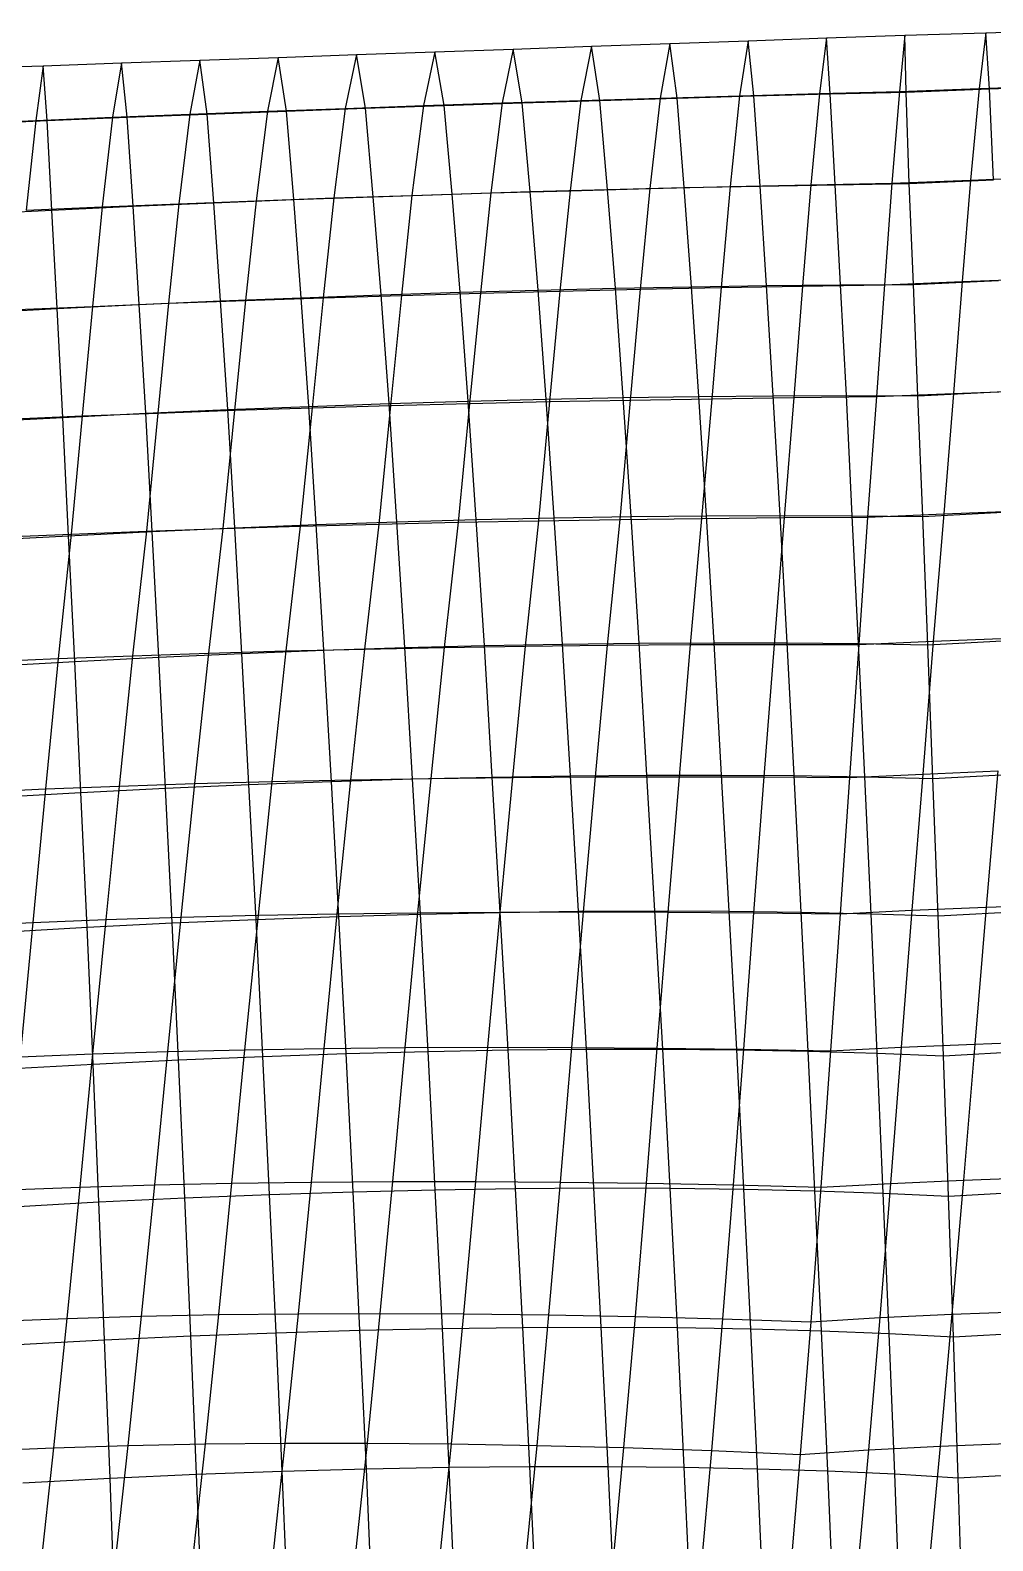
# Model space of a CAD drawing. Extents: x -429 to 429, y -1 to 209.
# Drawn here: x -229.87 to -208.65, y 172.69 to 205.98 of the extents above; entities that cross this region are included whole.
import ezdxf

# ---------------------------------------------------------------- set-up
doc = ezdxf.new("R2010")
doc.units = 0

msp = doc.modelspace()

# ---------------------------------------------------------------- linework, layer by layer
at = {"layer": 'default', "color": 5, "linetype": 'CONTINUOUS'}
for p, q in [((-214.042, 205.752, 44.95), (-212.316, 205.813, 44.135)), ((-212.316, 205.813, 44.135), (-212.47, 204.586, 43.876)), ((-212.316, 205.813, 44.135), (-210.59, 205.874, 43.32)), ((-210.59, 205.874, 43.32), (-210.705, 204.63, 43.146)), ((-210.59, 205.874, 43.32), (-210.705, 204.63, 43.146)), ((-210.59, 205.874, 43.32), (-208.8, 205.929, 42.584)), ((-208.8, 205.929, 42.584), (-208.951, 204.698, 42.322)), ((-208.8, 205.929, 42.584), (-207.01, 205.984, 41.848)), ((-224.399, 205.385, 49.84), (-222.673, 205.446, 49.025)), ((-222.673, 205.446, 49.025), (-222.92, 204.262, 48.587)), ((-222.673, 205.446, 49.025), (-220.947, 205.507, 48.21)), ((-220.947, 205.507, 48.21), (-221.196, 204.323, 47.763)), ((-220.947, 205.507, 48.21), (-219.221, 205.568, 47.395)), ((-219.221, 205.568, 47.395), (-219.464, 204.38, 46.954)), ((-219.221, 205.568, 47.395), (-217.495, 205.629, 46.58)), ((-217.495, 205.629, 46.58), (-217.726, 204.436, 46.161)), ((-217.495, 205.629, 46.58), (-215.768, 205.69, 45.765)), ((-215.768, 205.69, 45.765), (-215.981, 204.488, 45.384)), ((-215.768, 205.69, 45.765), (-214.042, 205.752, 44.95)), ((-214.042, 205.752, 44.95), (-214.229, 204.538, 44.622)), ((-231.304, 205.141, 53.101), (-229.577, 205.202, 52.286)), ((-229.577, 205.202, 52.286), (-229.743, 203.996, 52.035)), ((-229.577, 205.202, 52.286), (-227.851, 205.263, 51.47)), ((-227.851, 205.263, 51.47), (-228.049, 204.066, 51.15)), ((-227.851, 205.263, 51.47), (-226.125, 205.324, 50.655)), ((-226.125, 205.324, 50.655), (-226.347, 204.134, 50.281)), ((-226.125, 205.324, 50.655), (-224.399, 205.385, 49.84)), ((-224.399, 205.385, 49.84), (-224.637, 204.2, 49.426)), ((-208.951, 204.698, 42.322), (-207.19, 204.763, 41.513)), ((-219.464, 204.38, 46.954), (-217.726, 204.436, 46.161)), ((-217.726, 204.436, 46.161), (-217.966, 202.447, 45.776)), ((-217.726, 204.436, 46.161), (-215.981, 204.488, 45.384)), ((-215.981, 204.488, 45.384), (-216.208, 202.494, 45.022)), ((-215.981, 204.488, 45.384), (-214.229, 204.538, 44.622)), ((-214.229, 204.538, 44.622), (-214.439, 202.537, 44.292)), ((-214.229, 204.538, 44.622), (-212.47, 204.586, 43.876)), ((-212.47, 204.586, 43.876), (-212.66, 202.577, 43.589)), ((-212.47, 204.586, 43.876), (-210.705, 204.63, 43.146)), ((-210.705, 204.63, 43.146), (-210.871, 202.613, 42.912)), ((-210.705, 204.63, 43.146), (-210.871, 202.613, 42.912)), ((-210.705, 204.63, 43.146), (-208.951, 204.698, 42.322)), ((-208.951, 204.698, 42.322), (-209.14, 202.682, 42.033)), ((-228.049, 204.066, 51.15), (-226.347, 204.134, 50.281)), ((-226.347, 204.134, 50.281), (-226.588, 202.16, 49.927)), ((-226.347, 204.134, 50.281), (-224.637, 204.2, 49.426)), ((-224.637, 204.2, 49.426), (-224.888, 202.225, 49.047)), ((-224.637, 204.2, 49.426), (-222.92, 204.262, 48.587)), ((-222.92, 204.262, 48.587), (-223.175, 202.286, 48.192)), ((-222.92, 204.262, 48.587), (-221.196, 204.323, 47.763)), ((-221.196, 204.323, 47.763), (-221.45, 202.343, 47.361)), ((-221.196, 204.323, 47.763), (-219.464, 204.38, 46.954)), ((-219.464, 204.38, 46.954), (-219.714, 202.397, 46.556)), ((-231.43, 203.923, 52.935), (-229.743, 203.996, 52.035)), ((-229.743, 203.996, 52.035), (-229.951, 202.021, 51.76)), ((-229.743, 203.996, 52.035), (-228.049, 204.066, 51.15)), ((-228.049, 204.066, 51.15), (-228.276, 202.092, 50.831)), ((-219.714, 202.397, 46.556), (-217.966, 202.447, 45.776)), ((-217.966, 202.447, 45.776), (-218.188, 200.234, 45.445)), ((-217.966, 202.447, 45.776), (-216.208, 202.494, 45.022)), ((-216.208, 202.494, 45.022), (-216.419, 200.276, 44.708)), ((-216.208, 202.494, 45.022), (-214.439, 202.537, 44.292)), ((-214.439, 202.537, 44.292), (-214.637, 200.313, 44.004)), ((-214.439, 202.537, 44.292), (-212.66, 202.577, 43.589)), ((-212.66, 202.577, 43.589), (-212.842, 200.346, 43.334)), ((-212.66, 202.577, 43.589), (-210.871, 202.613, 42.912)), ((-210.871, 202.613, 42.912), (-211.036, 200.375, 42.698)), ((-210.871, 202.613, 42.912), (-211.036, 200.375, 42.698)), ((-210.871, 202.613, 42.912), (-209.14, 202.682, 42.033)), ((-209.14, 202.682, 42.033), (-209.322, 200.444, 41.777)), ((-209.14, 202.682, 42.033), (-207.397, 202.748, 41.179)), ((-228.276, 202.092, 50.831), (-226.588, 202.16, 49.927)), ((-226.588, 202.16, 49.927), (-226.814, 199.965, 49.622)), ((-226.588, 202.16, 49.927), (-224.888, 202.225, 49.047)), ((-224.888, 202.225, 49.047), (-225.12, 200.027, 48.722)), ((-224.888, 202.225, 49.047), (-223.175, 202.286, 48.192)), ((-223.175, 202.286, 48.192), (-223.41, 200.085, 47.854)), ((-223.175, 202.286, 48.192), (-221.45, 202.343, 47.361)), ((-221.45, 202.343, 47.361), (-221.684, 200.139, 47.018)), ((-221.45, 202.343, 47.361), (-219.714, 202.397, 46.556)), ((-219.714, 202.397, 46.556), (-219.943, 200.189, 46.215)), ((-229.951, 202.021, 51.76), (-228.276, 202.092, 50.831)), ((-228.276, 202.092, 50.831), (-228.491, 199.898, 50.554)), ((-211.036, 200.375, 42.698), (-209.322, 200.444, 41.777)), ((-209.322, 200.444, 41.777), (-209.516, 197.978, 41.512)), ((-209.322, 200.444, 41.777), (-207.592, 200.51, 40.887)), ((-223.41, 200.085, 47.854), (-221.684, 200.139, 47.018)), ((-221.684, 200.139, 47.018), (-221.924, 197.711, 46.678)), ((-221.684, 200.139, 47.018), (-219.943, 200.189, 46.215)), ((-219.943, 200.189, 46.215), (-220.179, 197.756, 45.877)), ((-219.943, 200.189, 46.215), (-218.188, 200.234, 45.445)), ((-218.188, 200.234, 45.445), (-218.417, 197.797, 45.115)), ((-218.188, 200.234, 45.445), (-216.419, 200.276, 44.708)), ((-216.419, 200.276, 44.708), (-216.638, 197.832, 44.393)), ((-216.419, 200.276, 44.708), (-214.637, 200.313, 44.004)), ((-214.637, 200.313, 44.004), (-214.844, 197.862, 43.711)), ((-214.637, 200.313, 44.004), (-212.842, 200.346, 43.334)), ((-212.842, 200.346, 43.334), (-213.035, 197.888, 43.07)), ((-212.842, 200.346, 43.334), (-211.036, 200.375, 42.698)), ((-211.036, 200.375, 42.698), (-211.214, 197.908, 42.47)), ((-211.036, 200.375, 42.698), (-211.214, 197.908, 42.47)), ((-230.151, 199.828, 51.517), (-228.491, 199.898, 50.554)), ((-228.491, 199.898, 50.554), (-228.717, 197.481, 50.272)), ((-228.491, 199.898, 50.554), (-226.814, 199.965, 49.622)), ((-226.814, 199.965, 49.622), (-227.049, 197.546, 49.317)), ((-226.814, 199.965, 49.622), (-225.12, 200.027, 48.722)), ((-225.12, 200.027, 48.722), (-225.36, 197.606, 48.399)), ((-225.12, 200.027, 48.722), (-223.41, 200.085, 47.854)), ((-223.41, 200.085, 47.854), (-223.652, 197.661, 47.519)), ((-220.179, 197.756, 45.877), (-218.417, 197.797, 45.115)), ((-218.417, 197.797, 45.115), (-218.661, 195.173, 44.764)), ((-218.417, 197.797, 45.115), (-216.638, 197.832, 44.393)), ((-216.638, 197.832, 44.393), (-216.872, 195.202, 44.057)), ((-216.638, 197.832, 44.393), (-214.844, 197.862, 43.711)), ((-214.844, 197.862, 43.711), (-215.066, 195.225, 43.398)), ((-214.844, 197.862, 43.711), (-213.035, 197.888, 43.07)), ((-213.035, 197.888, 43.07), (-213.243, 195.242, 42.786)), ((-213.035, 197.888, 43.07), (-211.214, 197.908, 42.47)), ((-211.214, 197.908, 42.47), (-211.406, 195.254, 42.222)), ((-211.214, 197.908, 42.47), (-211.406, 195.254, 42.222)), ((-211.214, 197.908, 42.47), (-209.516, 197.978, 41.512)), ((-209.516, 197.978, 41.512), (-209.725, 195.324, 41.227)), ((-209.516, 197.978, 41.512), (-207.797, 198.043, 40.591)), ((-230.364, 197.411, 51.265), (-228.717, 197.481, 50.272)), ((-228.717, 197.481, 50.272), (-228.96, 194.879, 49.972)), ((-228.717, 197.481, 50.272), (-227.049, 197.546, 49.317)), ((-227.049, 197.546, 49.317), (-227.301, 194.942, 48.992)), ((-227.049, 197.546, 49.317), (-225.36, 197.606, 48.399)), ((-225.36, 197.606, 48.399), (-225.618, 194.999, 48.056)), ((-225.36, 197.606, 48.399), (-223.652, 197.661, 47.519)), ((-223.652, 197.661, 47.519), (-223.911, 195.051, 47.165)), ((-223.652, 197.661, 47.519), (-221.924, 197.711, 46.678)), ((-221.924, 197.711, 46.678), (-222.182, 195.097, 46.318)), ((-221.924, 197.711, 46.678), (-220.179, 197.756, 45.877)), ((-220.179, 197.756, 45.877), (-220.431, 195.138, 45.518)), ((-222.182, 195.097, 46.318), (-220.431, 195.138, 45.518)), ((-220.431, 195.138, 45.518), (-220.739, 192.379, 45.04)), ((-220.431, 195.138, 45.518), (-218.661, 195.173, 44.764)), ((-218.661, 195.173, 44.764), (-218.955, 192.407, 44.303)), ((-218.661, 195.173, 44.764), (-216.872, 195.202, 44.057)), ((-216.872, 195.202, 44.057), (-217.146, 192.428, 43.627)), ((-216.872, 195.202, 44.057), (-215.066, 195.225, 43.398)), ((-215.066, 195.225, 43.398), (-215.317, 192.442, 43.013)), ((-215.066, 195.225, 43.398), (-213.243, 195.242, 42.786)), ((-213.243, 195.242, 42.786), (-213.469, 192.448, 42.461)), ((-213.243, 195.242, 42.786), (-211.406, 195.254, 42.222)), ((-211.406, 195.254, 42.222), (-211.604, 192.447, 41.972)), ((-211.406, 195.254, 42.222), (-211.604, 192.447, 41.972)), ((-211.406, 195.254, 42.222), (-209.725, 195.324, 41.227)), ((-209.725, 195.324, 41.227), (-209.959, 192.521, 40.904)), ((-209.725, 195.324, 41.227), (-208.019, 195.388, 40.275)), ((-230.593, 194.81, 50.995), (-228.96, 194.879, 49.972)), ((-228.96, 194.879, 49.972), (-229.246, 192.133, 49.606)), ((-228.96, 194.879, 49.972), (-227.301, 194.942, 48.992)), ((-227.301, 194.942, 48.992), (-227.607, 192.196, 48.579)), ((-227.301, 194.942, 48.992), (-225.618, 194.999, 48.056)), ((-225.618, 194.999, 48.056), (-225.935, 192.252, 47.608)), ((-225.618, 194.999, 48.056), (-223.911, 195.051, 47.165)), ((-223.911, 195.051, 47.165), (-224.232, 192.302, 46.693)), ((-223.911, 195.051, 47.165), (-222.182, 195.097, 46.318)), ((-222.182, 195.097, 46.318), (-222.499, 192.344, 45.837)), ((-217.146, 192.428, 43.627), (-215.317, 192.442, 43.013)), ((-215.317, 192.442, 43.013), (-215.563, 189.531, 42.648)), ((-215.317, 192.442, 43.013), (-213.469, 192.448, 42.461)), ((-213.469, 192.448, 42.461), (-213.694, 189.527, 42.147)), ((-213.469, 192.448, 42.461), (-211.604, 192.447, 41.972)), ((-211.604, 192.447, 41.972), (-211.807, 189.515, 41.72)), ((-211.604, 192.447, 41.972), (-211.807, 189.515, 41.72)), ((-211.604, 192.447, 41.972), (-209.959, 192.521, 40.904)), ((-209.959, 192.521, 40.904), (-210.193, 189.59, 40.592)), ((-209.959, 192.521, 40.904), (-208.279, 192.587, 39.891)), ((-230.85, 192.063, 50.689), (-229.246, 192.133, 49.606)), ((-229.246, 192.133, 49.606), (-229.527, 189.261, 49.261)), ((-229.246, 192.133, 49.606), (-227.607, 192.196, 48.579)), ((-227.607, 192.196, 48.579), (-227.904, 189.324, 48.194)), ((-227.607, 192.196, 48.579), (-225.935, 192.252, 47.608)), ((-225.935, 192.252, 47.608), (-226.241, 189.378, 47.193)), ((-225.935, 192.252, 47.608), (-224.232, 192.302, 46.693)), ((-224.232, 192.302, 46.693), (-224.54, 189.424, 46.258)), ((-224.232, 192.302, 46.693), (-222.499, 192.344, 45.837)), ((-222.499, 192.344, 45.837), (-222.803, 189.462, 45.393)), ((-222.499, 192.344, 45.837), (-220.739, 192.379, 45.04)), ((-220.739, 192.379, 45.04), (-221.035, 189.492, 44.599)), ((-220.739, 192.379, 45.04), (-218.955, 192.407, 44.303)), ((-218.955, 192.407, 44.303), (-219.236, 189.513, 43.875)), ((-218.955, 192.407, 44.303), (-217.146, 192.428, 43.627)), ((-217.146, 192.428, 43.627), (-217.412, 189.526, 43.225)), ((-224.54, 189.424, 46.258), (-222.803, 189.462, 45.393)), ((-222.803, 189.462, 45.393), (-223.103, 186.509, 44.964)), ((-222.803, 189.462, 45.393), (-221.035, 189.492, 44.599)), ((-221.035, 189.492, 44.599), (-221.325, 186.533, 44.17)), ((-221.035, 189.492, 44.599), (-219.236, 189.513, 43.875)), ((-219.236, 189.513, 43.875), (-219.515, 186.548, 43.459)), ((-219.236, 189.513, 43.875), (-217.412, 189.526, 43.225)), ((-217.412, 189.526, 43.225), (-217.674, 186.552, 42.832)), ((-217.412, 189.526, 43.225), (-215.563, 189.531, 42.648)), ((-215.563, 189.531, 42.648), (-215.808, 186.548, 42.289)), ((-215.563, 189.531, 42.648), (-213.694, 189.527, 42.147)), ((-213.694, 189.527, 42.147), (-213.92, 186.533, 41.833)), ((-213.694, 189.527, 42.147), (-211.807, 189.515, 41.72)), ((-211.807, 189.515, 41.72), (-212.015, 186.509, 41.464)), ((-211.807, 189.515, 41.72), (-212.015, 186.509, 41.464)), ((-211.807, 189.515, 41.72), (-210.193, 189.59, 40.592)), ((-210.193, 189.59, 40.592), (-210.429, 186.586, 40.281)), ((-210.193, 189.59, 40.592), (-208.535, 189.657, 39.528)), ((-208.535, 189.657, 39.528), (-208.792, 186.654, 39.172)), ((-231.107, 189.191, 50.393), (-229.527, 189.261, 49.261)), ((-229.527, 189.261, 49.261), (-229.808, 186.318, 48.922)), ((-229.527, 189.261, 49.261), (-227.904, 189.324, 48.194)), ((-227.904, 189.324, 48.194), (-228.2, 186.38, 47.819)), ((-227.904, 189.324, 48.194), (-226.241, 189.378, 47.193)), ((-226.241, 189.378, 47.193), (-226.544, 186.432, 46.79)), ((-226.241, 189.378, 47.193), (-224.54, 189.424, 46.258)), ((-224.54, 189.424, 46.258), (-224.844, 186.476, 45.837)), ((-226.544, 186.432, 46.79), (-224.844, 186.476, 45.837)), ((-224.844, 186.476, 45.837), (-225.139, 183.512, 45.436)), ((-224.844, 186.476, 45.837), (-223.103, 186.509, 44.964)), ((-223.103, 186.509, 44.964), (-223.394, 183.542, 44.555)), ((-223.103, 186.509, 44.964), (-221.325, 186.533, 44.17)), ((-221.325, 186.533, 44.17), (-221.608, 183.56, 43.762)), ((-221.325, 186.533, 44.17), (-219.515, 186.548, 43.459)), ((-219.515, 186.548, 43.459), (-219.785, 183.567, 43.061)), ((-219.515, 186.548, 43.459), (-217.674, 186.552, 42.832)), ((-217.674, 186.552, 42.832), (-217.931, 183.564, 42.453)), ((-217.674, 186.552, 42.832), (-215.808, 186.548, 42.289)), ((-215.808, 186.548, 42.289), (-216.05, 183.549, 41.939)), ((-215.808, 186.548, 42.289), (-213.92, 186.533, 41.833)), ((-213.92, 186.533, 41.833), (-214.146, 183.524, 41.521)), ((-213.92, 186.533, 41.833), (-212.015, 186.509, 41.464)), ((-212.015, 186.509, 41.464), (-212.226, 183.487, 41.2)), ((-212.015, 186.509, 41.464), (-212.226, 183.487, 41.2)), ((-212.015, 186.509, 41.464), (-210.429, 186.586, 40.281)), ((-210.429, 186.586, 40.281), (-210.665, 183.567, 39.972)), ((-210.429, 186.586, 40.281), (-208.792, 186.654, 39.172)), ((-208.792, 186.654, 39.172), (-209.045, 183.637, 38.824)), ((-208.792, 186.654, 39.172), (-207.107, 186.714, 38.138)), ((-231.365, 186.247, 50.098), (-229.808, 186.318, 48.922)), ((-229.808, 186.318, 48.922), (-230.085, 183.36, 48.592)), ((-229.808, 186.318, 48.922), (-228.2, 186.38, 47.819)), ((-228.2, 186.38, 47.819), (-228.489, 183.422, 47.458)), ((-228.2, 186.38, 47.819), (-226.544, 186.432, 46.79)), ((-226.544, 186.432, 46.79), (-226.839, 183.472, 46.405)), ((-228.489, 183.422, 47.458), (-226.839, 183.472, 46.405)), ((-226.839, 183.472, 46.405), (-227.125, 180.534, 46.034)), ((-226.839, 183.472, 46.405), (-225.139, 183.512, 45.436)), ((-225.139, 183.512, 45.436), (-225.425, 180.571, 45.052)), ((-225.139, 183.512, 45.436), (-223.394, 183.542, 44.555)), ((-223.394, 183.542, 44.555), (-223.675, 180.596, 44.164)), ((-223.394, 183.542, 44.555), (-221.608, 183.56, 43.762)), ((-221.608, 183.56, 43.762), (-221.881, 180.608, 43.371)), ((-221.608, 183.56, 43.762), (-219.785, 183.567, 43.061)), ((-219.785, 183.567, 43.061), (-220.049, 180.608, 42.678)), ((-219.785, 183.567, 43.061), (-217.931, 183.564, 42.453)), ((-217.931, 183.564, 42.453), (-218.183, 180.596, 42.085)), ((-217.931, 183.564, 42.453), (-216.05, 183.549, 41.939)), ((-216.05, 183.549, 41.939), (-216.289, 180.571, 41.594)), ((-216.05, 183.549, 41.939), (-214.146, 183.524, 41.521)), ((-214.146, 183.524, 41.521), (-214.373, 180.534, 41.208)), ((-214.146, 183.524, 41.521), (-212.226, 183.487, 41.2)), ((-212.226, 183.487, 41.2), (-212.441, 180.484, 40.926)), ((-212.226, 183.487, 41.2), (-212.441, 180.484, 40.926)), ((-212.226, 183.487, 41.2), (-210.665, 183.567, 39.972)), ((-210.665, 183.567, 39.972), (-210.9, 180.568, 39.661)), ((-210.665, 183.567, 39.972), (-209.045, 183.637, 38.824)), ((-209.045, 183.637, 38.824), (-209.294, 180.639, 38.481)), ((-209.045, 183.637, 38.824), (-207.37, 183.696, 37.758)), ((-230.085, 183.36, 48.592), (-228.489, 183.422, 47.458)), ((-228.489, 183.422, 47.458), (-228.771, 180.484, 47.106)), ((-230.358, 180.423, 48.266), (-228.771, 180.484, 47.106)), ((-228.771, 180.484, 47.106), (-229.059, 177.59, 46.742)), ((-228.771, 180.484, 47.106), (-227.125, 180.534, 46.034)), ((-227.125, 180.534, 46.034), (-227.416, 177.639, 45.65)), ((-227.125, 180.534, 46.034), (-225.425, 180.571, 45.052)), ((-225.425, 180.571, 45.052), (-225.715, 177.674, 44.655)), ((-225.425, 180.571, 45.052), (-223.675, 180.596, 44.164)), ((-223.675, 180.596, 44.164), (-223.961, 177.695, 43.76)), ((-223.675, 180.596, 44.164), (-221.881, 180.608, 43.371)), ((-221.881, 180.608, 43.371), (-222.159, 177.701, 42.968)), ((-221.881, 180.608, 43.371), (-220.049, 180.608, 42.678)), ((-220.049, 180.608, 42.678), (-220.317, 177.693, 42.281)), ((-220.049, 180.608, 42.678), (-218.183, 180.596, 42.085)), ((-218.183, 180.596, 42.085), (-218.44, 177.671, 41.703)), ((-218.183, 180.596, 42.085), (-216.289, 180.571, 41.594)), ((-216.289, 180.571, 41.594), (-216.534, 177.635, 41.235)), ((-216.289, 180.571, 41.594), (-214.373, 180.534, 41.208)), ((-214.373, 180.534, 41.208), (-214.606, 177.584, 40.878)), ((-214.373, 180.534, 41.208), (-212.441, 180.484, 40.926)), ((-212.441, 180.484, 40.926), (-212.662, 177.519, 40.634)), ((-212.441, 180.484, 40.926), (-212.662, 177.519, 40.634)), ((-212.441, 180.484, 40.926), (-210.9, 180.568, 39.661)), ((-210.9, 180.568, 39.661), (-211.141, 177.609, 39.333)), ((-210.9, 180.568, 39.661), (-209.294, 180.639, 38.481)), ((-209.294, 180.639, 38.481), (-209.548, 177.684, 38.123)), ((-209.294, 180.639, 38.481), (-207.627, 180.699, 37.389)), ((-230.637, 177.527, 47.926), (-229.059, 177.59, 46.742)), ((-229.059, 177.59, 46.742), (-229.35, 174.741, 46.363)), ((-229.059, 177.59, 46.742), (-227.416, 177.639, 45.65)), ((-227.416, 177.639, 45.65), (-227.71, 174.791, 45.254)), ((-227.416, 177.639, 45.65), (-225.715, 177.674, 44.655)), ((-225.715, 177.674, 44.655), (-226.008, 174.825, 44.247)), ((-225.715, 177.674, 44.655), (-223.961, 177.695, 43.76)), ((-223.961, 177.695, 43.76), (-224.249, 174.842, 43.346)), ((-223.961, 177.695, 43.76), (-222.159, 177.701, 42.968)), ((-222.159, 177.701, 42.968), (-222.44, 174.842, 42.554)), ((-222.159, 177.701, 42.968), (-220.317, 177.693, 42.281)), ((-220.317, 177.693, 42.281), (-220.589, 174.826, 41.873)), ((-220.317, 177.693, 42.281), (-218.44, 177.671, 41.703)), ((-218.44, 177.671, 41.703), (-218.701, 174.793, 41.307)), ((-218.44, 177.671, 41.703), (-216.534, 177.635, 41.235)), ((-216.534, 177.635, 41.235), (-216.785, 174.743, 40.858)), ((-216.534, 177.635, 41.235), (-214.606, 177.584, 40.878)), ((-214.606, 177.584, 40.878), (-214.847, 174.677, 40.527)), ((-214.606, 177.584, 40.878), (-212.662, 177.519, 40.634)), ((-212.662, 177.519, 40.634), (-212.894, 174.595, 40.316)), ((-212.662, 177.519, 40.634), (-212.894, 174.595, 40.316)), ((-212.662, 177.519, 40.634), (-211.141, 177.609, 39.333)), ((-211.141, 177.609, 39.333), (-211.389, 174.693, 38.985)), ((-211.141, 177.609, 39.333), (-209.548, 177.684, 38.123)), ((-209.548, 177.684, 38.123), (-209.807, 174.775, 37.747)), ((-209.548, 177.684, 38.123), (-207.889, 177.747, 37.006)), ((-227.71, 174.791, 45.254), (-226.008, 174.825, 44.247)), ((-226.008, 174.825, 44.247), (-226.317, 172.006, 43.806)), ((-226.008, 174.825, 44.247), (-224.249, 174.842, 43.346)), ((-224.249, 174.842, 43.346), (-224.553, 172.019, 42.898)), ((-224.249, 174.842, 43.346), (-222.44, 174.842, 42.554)), ((-222.44, 174.842, 42.554), (-222.737, 172.013, 42.105)), ((-222.44, 174.842, 42.554), (-220.589, 174.826, 41.873)), ((-220.589, 174.826, 41.873), (-220.876, 171.988, 41.431)), ((-220.589, 174.826, 41.873), (-218.701, 174.793, 41.307)), ((-209.807, 174.775, 37.747), (-208.155, 174.841, 36.608)), ((-230.921, 174.675, 47.57), (-229.35, 174.741, 46.363)), ((-229.35, 174.741, 46.363), (-229.659, 171.921, 45.951)), ((-229.35, 174.741, 46.363), (-227.71, 174.791, 45.254)), ((-227.71, 174.791, 45.254), (-228.021, 171.973, 44.825)), ((-218.701, 174.793, 41.307), (-218.978, 171.943, 40.877)), ((-218.701, 174.793, 41.307), (-216.785, 174.743, 40.858)), ((-216.785, 174.743, 40.858), (-217.05, 171.879, 40.446)), ((-216.785, 174.743, 40.858), (-214.847, 174.677, 40.527)), ((-214.847, 174.677, 40.527), (-215.102, 171.796, 40.141)), ((-214.847, 174.677, 40.527), (-212.894, 174.595, 40.316)), ((-212.894, 174.595, 40.316), (-213.14, 171.695, 39.962)), ((-212.894, 174.595, 40.316), (-213.14, 171.695, 39.962)), ((-212.894, 174.595, 40.316), (-211.389, 174.693, 38.985)), ((-211.389, 174.693, 38.985), (-211.652, 171.803, 38.601)), ((-211.389, 174.693, 38.985), (-209.807, 174.775, 37.747)), ((-209.807, 174.775, 37.747), (-210.082, 171.893, 37.337))]:
    msp.add_line(p, q, dxfattribs=at)
at = {"layer": 'default', "color": 3, "linetype": 'CONTINUOUS'}
for p, q in [((-214.042, 205.752, 44.95), (-212.316, 205.813, 44.135)), ((-212.316, 205.813, 44.135), (-210.59, 205.874, 43.32)), ((-212.23, 204.581, 44.408), (-212.316, 205.813, 44.135)), ((-210.59, 205.874, 43.32), (-208.8, 205.929, 42.584)), ((-210.559, 204.622, 43.483), (-210.59, 205.874, 43.32)), ((-210.559, 204.622, 43.483), (-210.59, 205.874, 43.32)), ((-208.8, 205.929, 42.584), (-207.01, 205.984, 41.848)), ((-208.724, 204.694, 42.864), (-208.8, 205.929, 42.584)), ((-224.399, 205.385, 49.84), (-222.673, 205.446, 49.025)), ((-222.673, 205.446, 49.025), (-220.947, 205.507, 48.21)), ((-222.475, 204.265, 49.541), (-222.673, 205.446, 49.025)), ((-220.947, 205.507, 48.21), (-219.221, 205.568, 47.395)), ((-220.743, 204.326, 48.736), (-220.947, 205.507, 48.21)), ((-219.221, 205.568, 47.395), (-217.495, 205.629, 46.58)), ((-219.02, 204.383, 47.911), (-219.221, 205.568, 47.395)), ((-217.495, 205.629, 46.58), (-215.768, 205.69, 45.765)), ((-217.307, 204.437, 47.065), (-217.495, 205.629, 46.58)), ((-215.768, 205.69, 45.765), (-214.042, 205.752, 44.95)), ((-215.605, 204.489, 46.199), (-215.768, 205.69, 45.765)), ((-213.912, 204.536, 45.314), (-214.042, 205.752, 44.95)), ((-231.304, 205.141, 53.101), (-229.577, 205.202, 52.286)), ((-229.577, 205.202, 52.286), (-227.851, 205.263, 51.47)), ((-229.494, 203.991, 52.556), (-229.577, 205.202, 52.286)), ((-227.851, 205.263, 51.47), (-226.125, 205.324, 50.655)), ((-227.726, 204.064, 51.834), (-227.851, 205.263, 51.47)), ((-226.125, 205.324, 50.655), (-224.399, 205.385, 49.84)), ((-225.967, 204.134, 51.09), (-226.125, 205.324, 50.655)), ((-224.216, 204.201, 50.326), (-224.399, 205.385, 49.84)), ((-208.724, 204.694, 42.864), (-206.897, 204.762, 42.224)), ((-219.02, 204.383, 47.911), (-217.307, 204.437, 47.065)), ((-217.307, 204.437, 47.065), (-215.605, 204.489, 46.199)), ((-217.138, 202.473, 47.566), (-217.307, 204.437, 47.065)), ((-215.605, 204.489, 46.199), (-213.912, 204.536, 45.314)), ((-215.449, 202.514, 46.67), (-215.605, 204.489, 46.199)), ((-213.912, 204.536, 45.314), (-212.23, 204.581, 44.408)), ((-213.778, 202.549, 45.741), (-213.912, 204.536, 45.314)), ((-212.23, 204.581, 44.408), (-210.559, 204.622, 43.483)), ((-212.125, 202.579, 44.781), (-212.23, 204.581, 44.408)), ((-210.559, 204.622, 43.483), (-208.724, 204.694, 42.864)), ((-210.49, 202.602, 43.791), (-210.559, 204.622, 43.483)), ((-210.49, 202.602, 43.791), (-210.559, 204.622, 43.483)), ((-208.631, 202.685, 43.245), (-208.724, 204.694, 42.864)), ((-227.726, 204.064, 51.834), (-225.967, 204.134, 51.09)), ((-225.967, 204.134, 51.09), (-224.216, 204.201, 50.326)), ((-225.82, 202.179, 51.56), (-225.967, 204.134, 51.09)), ((-224.216, 204.201, 50.326), (-222.475, 204.265, 49.541)), ((-224.053, 202.25, 50.827), (-224.216, 204.201, 50.326)), ((-222.475, 204.265, 49.541), (-220.743, 204.326, 48.736)), ((-222.302, 202.314, 50.061), (-222.475, 204.265, 49.541)), ((-220.743, 204.326, 48.736), (-219.02, 204.383, 47.911)), ((-220.565, 202.373, 49.262), (-220.743, 204.326, 48.736)), ((-218.843, 202.426, 48.43), (-219.02, 204.383, 47.911)), ((-231.27, 203.914, 53.258), (-229.494, 203.991, 52.556)), ((-229.494, 203.991, 52.556), (-227.726, 204.064, 51.834)), ((-229.392, 202.021, 52.924), (-229.494, 203.991, 52.556)), ((-227.599, 202.103, 52.259), (-227.726, 204.064, 51.834)), ((-218.843, 202.426, 48.43), (-217.138, 202.473, 47.566)), ((-217.138, 202.473, 47.566), (-215.449, 202.514, 46.67)), ((-216.967, 200.298, 48.09), (-217.138, 202.473, 47.566)), ((-215.449, 202.514, 46.67), (-213.778, 202.549, 45.741)), ((-215.289, 200.33, 47.17), (-215.449, 202.514, 46.67)), ((-213.778, 202.549, 45.741), (-212.125, 202.579, 44.781)), ((-213.634, 200.354, 46.209), (-213.778, 202.549, 45.741)), ((-212.125, 202.579, 44.781), (-210.49, 202.602, 43.791)), ((-212.003, 200.37, 45.208), (-212.125, 202.579, 44.781)), ((-210.49, 202.602, 43.791), (-208.631, 202.685, 43.245)), ((-210.398, 200.378, 44.168), (-210.49, 202.602, 43.791)), ((-210.398, 200.378, 44.168), (-210.49, 202.602, 43.791)), ((-229.392, 202.021, 52.924), (-227.599, 202.103, 52.259)), ((-227.599, 202.103, 52.259), (-225.82, 202.179, 51.56)), ((-227.462, 199.936, 52.723), (-227.599, 202.103, 52.259)), ((-225.82, 202.179, 51.56), (-224.053, 202.25, 50.827)), ((-225.667, 200.016, 52.059), (-225.82, 202.179, 51.56)), ((-224.053, 202.25, 50.827), (-222.302, 202.314, 50.061)), ((-223.89, 200.089, 51.351), (-224.053, 202.25, 50.827)), ((-222.302, 202.314, 50.061), (-220.565, 202.373, 49.262)), ((-222.13, 200.153, 50.6), (-222.302, 202.314, 50.061)), ((-220.565, 202.373, 49.262), (-218.843, 202.426, 48.43)), ((-220.389, 200.209, 49.805), (-220.565, 202.373, 49.262)), ((-218.667, 200.257, 48.969), (-218.843, 202.426, 48.43)), ((-231.196, 201.933, 53.555), (-229.392, 202.021, 52.924)), ((-229.272, 199.849, 53.343), (-229.392, 202.021, 52.924)), ((-210.398, 200.378, 44.168), (-208.521, 200.47, 43.679)), ((-223.89, 200.089, 51.351), (-222.13, 200.153, 50.6)), ((-222.13, 200.153, 50.6), (-220.389, 200.209, 49.805)), ((-221.956, 197.756, 51.157), (-222.13, 200.153, 50.6)), ((-220.389, 200.209, 49.805), (-218.667, 200.257, 48.969)), ((-220.211, 197.809, 50.367), (-220.389, 200.209, 49.805)), ((-218.667, 200.257, 48.969), (-216.967, 200.298, 48.09)), ((-218.49, 197.852, 49.525), (-218.667, 200.257, 48.969)), ((-216.967, 200.298, 48.09), (-215.289, 200.33, 47.17)), ((-216.794, 197.886, 48.634), (-216.967, 200.298, 48.09)), ((-215.289, 200.33, 47.17), (-213.634, 200.354, 46.209)), ((-215.126, 197.911, 47.693), (-215.289, 200.33, 47.17)), ((-213.634, 200.354, 46.209), (-212.003, 200.37, 45.208)), ((-213.486, 197.926, 46.703), (-213.634, 200.354, 46.209)), ((-212.003, 200.37, 45.208), (-210.398, 200.378, 44.168)), ((-211.876, 197.932, 45.665), (-212.003, 200.37, 45.208)), ((-210.297, 197.928, 44.58), (-210.398, 200.378, 44.168)), ((-210.297, 197.928, 44.58), (-210.398, 200.378, 44.168)), ((-231.096, 199.753, 53.918), (-229.272, 199.849, 53.343)), ((-229.272, 199.849, 53.343), (-227.462, 199.936, 52.723)), ((-229.146, 197.45, 53.792), (-229.272, 199.849, 53.343)), ((-227.462, 199.936, 52.723), (-225.667, 200.016, 52.059)), ((-227.32, 197.54, 53.213), (-227.462, 199.936, 52.723)), ((-225.667, 200.016, 52.059), (-223.89, 200.089, 51.351)), ((-225.512, 197.621, 52.58), (-225.667, 200.016, 52.059)), ((-223.724, 197.693, 51.895), (-223.89, 200.089, 51.351)), ((-221.956, 197.756, 51.157), (-220.211, 197.809, 50.367)), ((-220.211, 197.809, 50.367), (-218.49, 197.852, 49.525)), ((-220.034, 195.197, 50.939), (-220.211, 197.809, 50.367)), ((-218.49, 197.852, 49.525), (-216.794, 197.886, 48.634)), ((-218.313, 195.236, 50.094), (-218.49, 197.852, 49.525)), ((-216.794, 197.886, 48.634), (-215.126, 197.911, 47.693)), ((-216.621, 195.264, 49.19), (-216.794, 197.886, 48.634)), ((-215.126, 197.911, 47.693), (-213.486, 197.926, 46.703)), ((-214.961, 195.281, 48.23), (-215.126, 197.911, 47.693)), ((-213.486, 197.926, 46.703), (-211.876, 197.932, 45.665)), ((-213.335, 195.287, 47.213), (-213.486, 197.926, 46.703)), ((-211.876, 197.932, 45.665), (-210.297, 197.928, 44.58)), ((-211.745, 195.282, 46.142), (-211.876, 197.932, 45.665)), ((-210.297, 197.928, 44.58), (-208.406, 198.024, 44.144)), ((-210.193, 195.266, 45.017), (-210.297, 197.928, 44.58)), ((-210.193, 195.266, 45.017), (-210.297, 197.928, 44.58)), ((-230.987, 197.351, 54.316), (-229.146, 197.45, 53.792)), ((-229.146, 197.45, 53.792), (-227.32, 197.54, 53.213)), ((-229.018, 194.843, 54.259), (-229.146, 197.45, 53.792)), ((-227.32, 197.54, 53.213), (-225.512, 197.621, 52.58)), ((-227.178, 194.935, 53.719), (-227.32, 197.54, 53.213)), ((-225.512, 197.621, 52.58), (-223.724, 197.693, 51.895)), ((-225.358, 195.017, 53.116), (-225.512, 197.621, 52.58)), ((-223.724, 197.693, 51.895), (-221.956, 197.756, 51.157)), ((-223.559, 195.088, 52.451), (-223.724, 197.693, 51.895)), ((-221.784, 195.148, 51.725), (-221.956, 197.756, 51.157)), ((-223.559, 195.088, 52.451), (-221.784, 195.148, 51.725)), ((-221.784, 195.148, 51.725), (-220.034, 195.197, 50.939)), ((-221.609, 192.375, 52.313), (-221.784, 195.148, 51.725)), ((-220.034, 195.197, 50.939), (-218.313, 195.236, 50.094)), ((-219.855, 192.421, 51.53), (-220.034, 195.197, 50.939)), ((-218.313, 195.236, 50.094), (-216.621, 195.264, 49.19)), ((-218.133, 192.454, 50.681), (-218.313, 195.236, 50.094)), ((-216.621, 195.264, 49.19), (-214.961, 195.281, 48.23)), ((-216.445, 192.475, 49.766), (-216.621, 195.264, 49.19)), ((-214.961, 195.281, 48.23), (-213.335, 195.287, 47.213)), ((-214.793, 192.484, 48.787), (-214.961, 195.281, 48.23)), ((-213.335, 195.287, 47.213), (-211.745, 195.282, 46.142)), ((-213.18, 192.481, 47.746), (-213.335, 195.287, 47.213)), ((-211.745, 195.282, 46.142), (-210.193, 195.266, 45.017)), ((-211.609, 192.466, 46.643), (-211.745, 195.282, 46.142)), ((-210.193, 195.266, 45.017), (-208.288, 195.366, 44.629)), ((-210.082, 192.438, 45.481), (-210.193, 195.266, 45.017)), ((-210.082, 192.438, 45.481), (-210.193, 195.266, 45.017)), ((-230.874, 194.741, 54.737), (-229.018, 194.843, 54.259)), ((-229.018, 194.843, 54.259), (-227.178, 194.935, 53.719)), ((-228.884, 192.073, 54.752), (-229.018, 194.843, 54.259)), ((-227.178, 194.935, 53.719), (-225.358, 195.017, 53.116)), ((-227.032, 192.166, 54.248), (-227.178, 194.935, 53.719)), ((-225.358, 195.017, 53.116), (-223.559, 195.088, 52.451)), ((-225.2, 192.248, 53.672), (-225.358, 195.017, 53.116)), ((-223.391, 192.318, 53.027), (-223.559, 195.088, 52.451)), ((-219.855, 192.421, 51.53), (-218.133, 192.454, 50.681)), ((-218.133, 192.454, 50.681), (-216.445, 192.475, 49.766)), ((-217.955, 189.551, 51.273), (-218.133, 192.454, 50.681)), ((-216.445, 192.475, 49.766), (-214.793, 192.484, 48.787)), ((-216.27, 189.566, 50.348), (-216.445, 192.475, 49.766)), ((-214.793, 192.484, 48.787), (-213.18, 192.481, 47.746)), ((-214.625, 189.567, 49.353), (-214.793, 192.484, 48.787)), ((-213.18, 192.481, 47.746), (-211.609, 192.466, 46.643)), ((-213.025, 189.555, 48.289), (-213.18, 192.481, 47.746)), ((-211.609, 192.466, 46.643), (-210.082, 192.438, 45.481)), ((-211.471, 189.53, 47.158), (-211.609, 192.466, 46.643)), ((-210.082, 192.438, 45.481), (-208.166, 192.541, 45.139)), ((-228.884, 192.073, 54.752), (-227.032, 192.166, 54.248)), ((-227.032, 192.166, 54.248), (-225.2, 192.248, 53.672)), ((-226.885, 189.279, 54.786), (-227.032, 192.166, 54.248)), ((-225.2, 192.248, 53.672), (-223.391, 192.318, 53.027)), ((-225.043, 189.359, 54.236), (-225.2, 192.248, 53.672)), ((-223.391, 192.318, 53.027), (-221.609, 192.375, 52.313)), ((-223.226, 189.427, 53.609), (-223.391, 192.318, 53.027)), ((-221.609, 192.375, 52.313), (-219.855, 192.421, 51.53)), ((-221.437, 189.482, 52.905), (-221.609, 192.375, 52.313)), ((-219.679, 189.523, 52.126), (-219.855, 192.421, 51.53)), ((-209.967, 189.491, 45.964), (-210.082, 192.438, 45.481)), ((-209.967, 189.491, 45.964), (-210.082, 192.438, 45.481)), ((-230.754, 191.968, 55.185), (-228.884, 192.073, 54.752)), ((-228.749, 189.185, 55.258), (-228.884, 192.073, 54.752)), ((-223.226, 189.427, 53.609), (-221.437, 189.482, 52.905)), ((-221.437, 189.482, 52.905), (-219.679, 189.523, 52.126)), ((-221.265, 186.504, 53.501), (-221.437, 189.482, 52.905)), ((-219.679, 189.523, 52.126), (-217.955, 189.551, 51.273)), ((-219.503, 186.541, 52.725), (-219.679, 189.523, 52.126)), ((-217.955, 189.551, 51.273), (-216.27, 189.566, 50.348)), ((-217.778, 186.564, 51.869), (-217.955, 189.551, 51.273)), ((-216.27, 189.566, 50.348), (-214.625, 189.567, 49.353)), ((-216.095, 186.572, 50.934), (-216.27, 189.566, 50.348)), ((-214.625, 189.567, 49.353), (-213.025, 189.555, 48.289)), ((-214.458, 186.566, 49.923), (-214.625, 189.567, 49.353)), ((-213.025, 189.555, 48.289), (-211.471, 189.53, 47.158)), ((-212.869, 186.545, 48.838), (-213.025, 189.555, 48.289)), ((-211.471, 189.53, 47.158), (-209.967, 189.491, 45.964)), ((-211.332, 186.51, 47.68), (-211.471, 189.53, 47.158)), ((-209.967, 189.491, 45.964), (-208.042, 189.596, 45.663)), ((-209.851, 186.461, 46.453), (-209.967, 189.491, 45.964)), ((-209.851, 186.461, 46.453), (-209.967, 189.491, 45.964)), ((-230.63, 189.079, 55.65), (-228.749, 189.185, 55.258)), ((-228.749, 189.185, 55.258), (-226.885, 189.279, 54.786)), ((-228.613, 186.215, 55.77), (-228.749, 189.185, 55.258)), ((-226.885, 189.279, 54.786), (-225.043, 189.359, 54.236)), ((-226.739, 186.308, 55.331), (-226.885, 189.279, 54.786)), ((-225.043, 189.359, 54.236), (-223.226, 189.427, 53.609)), ((-224.887, 186.387, 54.805), (-225.043, 189.359, 54.236)), ((-223.061, 186.453, 54.195), (-223.226, 189.427, 53.609)), ((-224.887, 186.387, 54.805), (-223.061, 186.453, 54.195)), ((-223.061, 186.453, 54.195), (-221.265, 186.504, 53.501)), ((-222.899, 183.429, 54.779), (-223.061, 186.453, 54.195)), ((-221.265, 186.504, 53.501), (-219.503, 186.541, 52.725)), ((-221.096, 183.476, 54.095), (-221.265, 186.504, 53.501)), ((-219.503, 186.541, 52.725), (-217.778, 186.564, 51.869)), ((-219.33, 183.509, 53.322), (-219.503, 186.541, 52.725)), ((-217.778, 186.564, 51.869), (-216.095, 186.572, 50.934)), ((-217.604, 183.526, 52.462), (-217.778, 186.564, 51.869)), ((-216.095, 186.572, 50.934), (-214.458, 186.566, 49.923)), ((-215.924, 183.527, 51.518), (-216.095, 186.572, 50.934)), ((-214.458, 186.566, 49.923), (-212.869, 186.545, 48.838)), ((-214.292, 183.514, 50.491), (-214.458, 186.566, 49.923)), ((-212.869, 186.545, 48.838), (-211.332, 186.51, 47.68)), ((-212.715, 183.485, 49.385), (-212.869, 186.545, 48.838)), ((-211.332, 186.51, 47.68), (-209.851, 186.461, 46.453)), ((-211.194, 183.441, 48.203), (-211.332, 186.51, 47.68)), ((-209.851, 186.461, 46.453), (-207.918, 186.568, 46.194)), ((-209.735, 183.382, 46.946), (-209.851, 186.461, 46.453)), ((-209.735, 183.382, 46.946), (-209.851, 186.461, 46.453)), ((-230.505, 186.108, 56.122), (-228.613, 186.215, 55.77)), ((-228.613, 186.215, 55.77), (-226.739, 186.308, 55.331)), ((-228.479, 183.196, 56.283), (-228.613, 186.215, 55.77)), ((-226.739, 186.308, 55.331), (-224.887, 186.387, 54.805)), ((-226.595, 183.288, 55.874), (-226.739, 186.308, 55.331)), ((-224.734, 183.366, 55.373), (-224.887, 186.387, 54.805)), ((-222.899, 183.429, 54.779), (-221.096, 183.476, 54.095)), ((-221.096, 183.476, 54.095), (-219.33, 183.509, 53.322)), ((-220.936, 180.427, 54.673), (-221.096, 183.476, 54.095)), ((-219.33, 183.509, 53.322), (-217.604, 183.526, 52.462)), ((-219.166, 180.455, 53.903), (-219.33, 183.509, 53.322)), ((-217.604, 183.526, 52.462), (-215.924, 183.527, 51.518)), ((-217.439, 180.466, 53.04), (-217.604, 183.526, 52.462)), ((-215.924, 183.527, 51.518), (-214.292, 183.514, 50.491)), ((-215.76, 180.462, 52.087), (-215.924, 183.527, 51.518)), ((-214.292, 183.514, 50.491), (-212.715, 183.485, 49.385)), ((-214.134, 180.442, 51.047), (-214.292, 183.514, 50.491)), ((-212.715, 183.485, 49.385), (-211.194, 183.441, 48.203)), ((-212.567, 180.406, 49.923), (-212.715, 183.485, 49.385)), ((-209.735, 183.382, 46.946), (-207.795, 183.489, 46.725)), ((-230.38, 183.089, 56.597), (-228.479, 183.196, 56.283)), ((-228.479, 183.196, 56.283), (-226.595, 183.288, 55.874)), ((-228.349, 180.159, 56.789), (-228.479, 183.196, 56.283)), ((-226.595, 183.288, 55.874), (-224.734, 183.366, 55.373)), ((-226.456, 180.249, 56.408), (-226.595, 183.288, 55.874)), ((-224.734, 183.366, 55.373), (-222.899, 183.429, 54.779)), ((-224.587, 180.324, 55.927), (-224.734, 183.366, 55.373)), ((-222.745, 180.384, 55.348), (-222.899, 183.429, 54.779)), ((-211.194, 183.441, 48.203), (-209.735, 183.382, 46.946)), ((-211.061, 180.353, 48.718), (-211.194, 183.441, 48.203)), ((-209.622, 180.286, 47.435), (-209.735, 183.382, 46.946)), ((-209.622, 180.286, 47.435), (-209.735, 183.382, 46.946)), ((-220.936, 180.427, 54.673), (-219.166, 180.455, 53.903)), ((-219.166, 180.455, 53.903), (-217.439, 180.466, 53.04)), ((-219.006, 177.394, 54.473), (-219.166, 180.455, 53.903)), ((-217.439, 180.466, 53.04), (-215.76, 180.462, 52.087)), ((-217.277, 177.4, 53.608), (-217.439, 180.466, 53.04)), ((-215.76, 180.462, 52.087), (-214.134, 180.442, 51.047)), ((-215.6, 177.39, 52.647), (-215.76, 180.462, 52.087)), ((-230.258, 180.054, 57.069), (-228.349, 180.159, 56.789)), ((-228.349, 180.159, 56.789), (-226.456, 180.249, 56.408)), ((-228.224, 177.117, 57.285), (-228.349, 180.159, 56.789)), ((-226.456, 180.249, 56.408), (-224.587, 180.324, 55.927)), ((-226.323, 177.205, 56.931), (-226.456, 180.249, 56.408)), ((-224.587, 180.324, 55.927), (-222.745, 180.384, 55.348)), ((-224.445, 177.276, 56.472), (-224.587, 180.324, 55.927)), ((-222.745, 180.384, 55.348), (-220.936, 180.427, 54.673)), ((-222.596, 177.332, 55.908), (-222.745, 180.384, 55.348)), ((-220.781, 177.371, 55.241), (-220.936, 180.427, 54.673)), ((-214.134, 180.442, 51.047), (-212.567, 180.406, 49.923)), ((-213.98, 177.363, 51.593), (-214.134, 180.442, 51.047)), ((-212.567, 180.406, 49.923), (-211.061, 180.353, 48.718)), ((-212.423, 177.32, 50.451), (-212.567, 180.406, 49.923)), ((-211.061, 180.353, 48.718), (-209.622, 180.286, 47.435)), ((-210.932, 177.261, 49.223), (-211.061, 180.353, 48.718)), ((-209.622, 180.286, 47.435), (-207.675, 180.392, 47.249)), ((-209.513, 177.185, 47.914), (-209.622, 180.286, 47.435)), ((-209.513, 177.185, 47.914), (-209.622, 180.286, 47.435)), ((-228.224, 177.117, 57.285), (-226.323, 177.205, 56.931)), ((-226.323, 177.205, 56.931), (-224.445, 177.276, 56.472)), ((-226.196, 174.155, 57.442), (-226.323, 177.205, 56.931)), ((-224.445, 177.276, 56.472), (-222.596, 177.332, 55.908)), ((-224.31, 174.223, 57.002), (-224.445, 177.276, 56.472)), ((-222.596, 177.332, 55.908), (-220.781, 177.371, 55.241)), ((-222.454, 174.274, 56.452), (-222.596, 177.332, 55.908)), ((-220.781, 177.371, 55.241), (-219.006, 177.394, 54.473)), ((-220.632, 174.309, 55.794), (-220.781, 177.371, 55.241)), ((-219.006, 177.394, 54.473), (-217.277, 177.4, 53.608)), ((-218.854, 174.327, 55.029), (-219.006, 177.394, 54.473)), ((-217.277, 177.4, 53.608), (-215.6, 177.39, 52.647)), ((-217.123, 174.328, 54.16), (-217.277, 177.4, 53.608)), ((-215.6, 177.39, 52.647), (-213.98, 177.363, 51.593)), ((-215.448, 174.312, 53.191), (-215.6, 177.39, 52.647)), ((-213.98, 177.363, 51.593), (-212.423, 177.32, 50.451)), ((-213.833, 174.279, 52.124), (-213.98, 177.363, 51.593)), ((-212.423, 177.32, 50.451), (-210.932, 177.261, 49.223)), ((-212.285, 174.229, 50.964), (-212.423, 177.32, 50.451)), ((-210.932, 177.261, 49.223), (-209.513, 177.185, 47.914)), ((-210.809, 174.163, 49.715), (-210.932, 177.261, 49.223)), ((-209.513, 177.185, 47.914), (-207.561, 177.29, 47.763)), ((-209.41, 174.08, 48.382), (-209.513, 177.185, 47.914)), ((-209.41, 174.08, 48.382), (-209.513, 177.185, 47.914)), ((-230.14, 177.014, 57.531), (-228.224, 177.117, 57.285)), ((-228.105, 174.07, 57.769), (-228.224, 177.117, 57.285)), ((-228.105, 174.07, 57.769), (-226.196, 174.155, 57.442)), ((-226.196, 174.155, 57.442), (-224.31, 174.223, 57.002)), ((-226.078, 171.104, 57.934), (-226.196, 174.155, 57.442)), ((-224.31, 174.223, 57.002), (-222.454, 174.274, 56.452)), ((-224.185, 171.168, 57.513), (-224.31, 174.223, 57.002)), ((-222.454, 174.274, 56.452), (-220.632, 174.309, 55.794)), ((-222.321, 171.215, 56.976), (-222.454, 174.274, 56.452)), ((-220.632, 174.309, 55.794), (-218.854, 174.327, 55.029)), ((-220.495, 171.245, 56.324), (-220.632, 174.309, 55.794)), ((-218.854, 174.327, 55.029), (-217.123, 174.328, 54.16)), ((-218.712, 171.258, 55.561), (-218.854, 174.327, 55.029)), ((-217.123, 174.328, 54.16), (-215.448, 174.312, 53.191)), ((-216.98, 171.253, 54.69), (-217.123, 174.328, 54.16)), ((-215.448, 174.312, 53.191), (-213.833, 174.279, 52.124)), ((-215.306, 171.232, 53.713), (-215.448, 174.312, 53.191)), ((-213.833, 174.279, 52.124), (-212.285, 174.229, 50.964)), ((-213.696, 171.193, 52.635), (-213.833, 174.279, 52.124)), ((-212.285, 174.229, 50.964), (-210.809, 174.163, 49.715)), ((-212.156, 171.137, 51.46), (-212.285, 174.229, 50.964)), ((-210.809, 174.163, 49.715), (-209.41, 174.08, 48.382)), ((-210.693, 171.065, 50.193), (-210.809, 174.163, 49.715)), ((-209.41, 174.08, 48.382), (-207.452, 174.183, 48.264)), ((-230.028, 173.97, 57.982), (-228.105, 174.07, 57.769)), ((-227.993, 171.023, 58.237), (-228.105, 174.07, 57.769)), ((-209.311, 170.976, 48.837), (-209.41, 174.08, 48.382)), ((-209.311, 170.976, 48.837), (-209.41, 174.08, 48.382))]:
    msp.add_line(p, q, dxfattribs=at)

doc.saveas('drawing.dxf')
